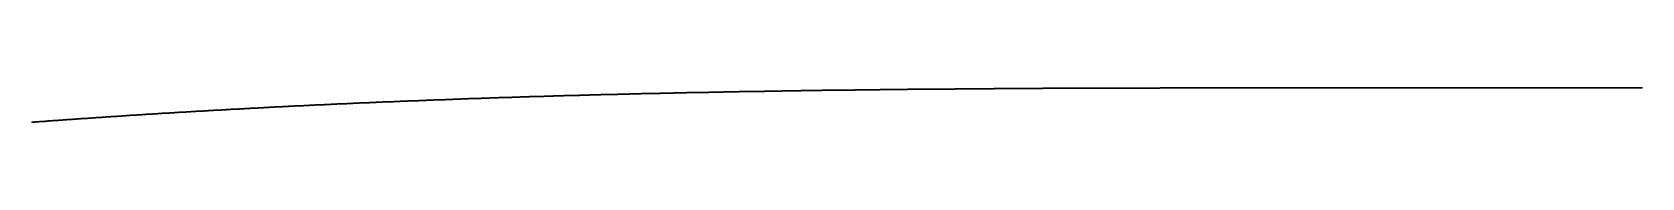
# Model space of a CAD drawing. Header units: metres. Extents: x 0 to 360, y 0 to 49.
# Drawn here: x 112.5 to 123.75, y 49.18 to 49.42 of the extents above; entities that cross this region are included whole.
import ezdxf

# ---------------------------------------------------------------- set-up
doc = ezdxf.new("R2010")
doc.units = ezdxf.units.M

msp = doc.modelspace()

# ---------------------------------------------------------------- linework, layer by layer
for p in [(115.915, 49.357), (115.92, 49.357), (115.926, 49.357), (115.932, 49.357), (115.938, 49.357), (115.944, 49.357), (115.949, 49.358), (115.955, 49.358), (115.961, 49.358), (115.967, 49.358), (115.973, 49.358), (115.979, 49.359), (115.984, 49.359), (115.99, 49.359), (115.996, 49.359), (116.002, 49.359), (116.008, 49.359), (116.013, 49.36), (116.019, 49.36), (116.025, 49.36), (116.031, 49.36), (116.037, 49.36), (116.043, 49.36), (116.048, 49.361), (116.054, 49.361), (116.06, 49.361), (116.066, 49.361), (116.072, 49.361), (116.077, 49.361), (116.083, 49.362), (116.089, 49.362), (116.095, 49.362), (116.101, 49.362), (116.107, 49.362), (116.112, 49.363), (116.118, 49.363), (116.124, 49.363), (116.13, 49.363), (116.136, 49.363), (116.142, 49.363), (116.147, 49.364), (116.153, 49.364), (116.159, 49.364), (116.165, 49.364), (116.171, 49.364), (116.176, 49.364), (116.182, 49.365), (116.188, 49.365), (116.194, 49.365), (116.2, 49.365), (116.206, 49.365), (116.211, 49.365), (116.217, 49.366), (116.223, 49.366), (116.229, 49.366), (116.235, 49.366), (116.24, 49.366), (116.246, 49.366), (116.252, 49.367), (116.258, 49.367), (116.264, 49.367), (116.27, 49.367), (116.275, 49.367), (116.281, 49.367), (116.287, 49.368), (116.293, 49.368), (116.299, 49.368), (116.304, 49.368), (116.31, 49.368), (116.316, 49.368), (116.322, 49.368), (116.328, 49.369), (116.334, 49.369), (116.339, 49.369), (116.345, 49.369), (116.351, 49.369), (116.357, 49.369), (116.363, 49.37), (116.368, 49.37), (116.374, 49.37), (116.38, 49.37), (116.386, 49.37), (116.392, 49.37), (116.398, 49.371), (116.403, 49.371), (116.409, 49.371), (116.415, 49.371), (116.421, 49.371), (116.427, 49.371), (116.433, 49.371), (116.438, 49.372), (116.444, 49.372), (116.45, 49.372), (116.456, 49.372), (116.462, 49.372), (116.467, 49.372), (116.473, 49.372), (116.479, 49.373), (116.485, 49.373), (116.491, 49.373), (116.497, 49.373), (116.502, 49.373), (116.508, 49.373), (116.514, 49.374), (116.52, 49.374), (116.526, 49.374), (116.531, 49.374), (116.537, 49.374), (116.543, 49.374), (116.549, 49.374), (116.555, 49.375), (116.561, 49.375), (116.566, 49.375), (116.572, 49.375), (116.578, 49.375), (116.584, 49.375), (116.59, 49.375), (116.595, 49.376), (116.601, 49.376), (116.607, 49.376), (116.613, 49.376), (116.619, 49.376), (116.625, 49.376), (116.63, 49.376), (116.636, 49.377), (116.642, 49.377), (116.648, 49.377), (116.654, 49.377), (116.659, 49.377), (116.665, 49.377), (116.671, 49.377), (116.677, 49.378), (116.683, 49.378), (116.689, 49.378), (116.694, 49.378), (116.7, 49.378), (116.706, 49.378), (116.712, 49.378), (116.718, 49.379), (116.723, 49.379), (116.729, 49.379), (116.735, 49.379), (116.741, 49.379), (116.747, 49.379), (116.753, 49.379), (116.758, 49.38), (116.764, 49.38), (116.77, 49.38), (116.776, 49.38), (116.782, 49.38), (116.787, 49.38), (116.793, 49.38), (116.799, 49.38), (116.805, 49.381), (116.811, 49.381), (116.817, 49.381), (116.822, 49.381), (116.828, 49.381), (116.834, 49.381), (116.84, 49.381), (116.846, 49.382), (116.851, 49.382), (116.857, 49.382), (116.863, 49.382), (116.869, 49.382), (116.875, 49.382), (116.881, 49.382), (116.886, 49.382), (116.892, 49.383), (116.898, 49.383), (116.904, 49.383), (116.91, 49.383), (116.916, 49.383), (116.921, 49.383), (116.927, 49.383), (116.933, 49.383), (116.939, 49.384), (116.945, 49.384), (116.95, 49.384), (116.956, 49.384), (116.962, 49.384), (116.968, 49.384), (116.974, 49.384), (116.98, 49.384), (116.985, 49.385), (116.991, 49.385), (116.997, 49.385), (117.003, 49.385), (117.009, 49.385), (117.014, 49.385), (117.02, 49.385), (117.026, 49.385), (117.032, 49.386), (117.038, 49.386), (117.044, 49.386), (117.049, 49.386), (117.055, 49.386), (117.061, 49.386), (117.067, 49.386), (117.073, 49.386), (117.078, 49.387), (117.084, 49.387), (117.09, 49.387), (117.096, 49.387), (117.102, 49.387), (117.108, 49.387), (117.113, 49.387), (117.119, 49.387), (117.125, 49.388), (117.131, 49.388), (117.137, 49.388), (117.142, 49.388), (117.148, 49.388), (117.154, 49.388), (117.16, 49.388), (117.166, 49.388), (117.172, 49.388), (117.177, 49.389), (117.183, 49.389), (117.189, 49.389), (117.195, 49.389), (117.201, 49.389), (117.206, 49.389), (117.212, 49.389), (117.218, 49.389), (117.224, 49.389), (117.23, 49.39), (117.236, 49.39), (117.241, 49.39), (117.247, 49.39), (117.253, 49.39), (117.259, 49.39), (117.265, 49.39), (117.27, 49.39), (117.276, 49.39), (117.282, 49.391), (117.288, 49.391), (117.294, 49.391), (117.3, 49.391), (117.305, 49.391), (117.311, 49.391), (117.317, 49.391), (117.323, 49.391), (117.329, 49.391), (117.334, 49.392), (117.34, 49.392), (117.346, 49.392), (117.352, 49.392), (117.358, 49.392), (117.364, 49.392), (117.369, 49.392), (117.375, 49.392), (117.381, 49.392), (117.387, 49.393), (117.393, 49.393), (117.398, 49.393), (117.404, 49.393), (117.41, 49.393), (117.416, 49.393), (117.422, 49.393), (117.428, 49.393), (117.433, 49.393), (117.439, 49.393), (117.445, 49.394), (117.451, 49.394), (117.457, 49.394), (117.462, 49.394), (117.468, 49.394), (117.474, 49.394), (117.48, 49.394), (117.486, 49.394), (117.492, 49.394), (117.497, 49.394), (117.503, 49.395), (117.509, 49.395), (117.515, 49.395), (117.521, 49.395), (117.526, 49.395), (117.532, 49.395), (117.538, 49.395), (117.544, 49.395), (117.55, 49.395), (117.556, 49.395), (117.561, 49.396), (117.567, 49.396), (117.573, 49.396), (117.579, 49.396), (117.585, 49.396), (117.59, 49.396), (117.596, 49.396), (117.602, 49.396), (117.608, 49.396), (117.614, 49.396), (117.62, 49.397), (117.625, 49.397), (117.631, 49.397), (117.637, 49.397), (117.643, 49.397), (117.649, 49.397), (117.654, 49.397), (117.66, 49.397), (117.666, 49.397), (117.672, 49.397), (117.678, 49.397), (117.684, 49.398), (117.689, 49.398), (117.695, 49.398), (117.701, 49.398), (117.707, 49.398), (117.713, 49.398), (117.718, 49.398), (117.724, 49.398), (117.73, 49.398), (117.736, 49.398), (117.742, 49.399), (117.748, 49.399), (117.753, 49.399), (117.759, 49.399), (117.765, 49.399), (117.771, 49.399), (117.777, 49.399), (117.782, 49.399), (117.788, 49.399), (117.794, 49.399), (117.8, 49.399), (117.806, 49.399), (117.812, 49.4), (117.817, 49.4), (117.823, 49.4), (117.829, 49.4), (117.835, 49.4), (117.841, 49.4), (117.846, 49.4), (117.852, 49.4), (117.858, 49.4), (117.864, 49.4), (117.87, 49.4), (117.876, 49.401), (117.881, 49.401), (117.887, 49.401), (117.893, 49.401), (117.899, 49.401), (117.905, 49.401), (117.91, 49.401), (117.916, 49.401), (117.922, 49.401), (117.928, 49.401), (117.934, 49.401), (117.94, 49.401), (117.945, 49.402), (117.951, 49.402), (117.957, 49.402), (117.963, 49.402), (117.969, 49.402), (117.974, 49.402), (117.98, 49.402), (117.986, 49.402), (117.992, 49.402), (117.998, 49.402), (118.004, 49.402), (118.009, 49.402), (118.015, 49.402), (118.021, 49.403), (118.027, 49.403), (118.033, 49.403), (118.038, 49.403), (118.044, 49.403), (118.05, 49.403), (118.056, 49.403), (118.062, 49.403), (118.068, 49.403), (118.073, 49.403), (118.079, 49.403), (118.085, 49.403), (118.091, 49.403), (118.097, 49.404), (118.102, 49.404), (118.108, 49.404), (118.114, 49.404), (118.12, 49.404), (118.126, 49.404), (118.132, 49.404), (118.137, 49.404), (118.143, 49.404), (118.149, 49.404), (118.155, 49.404), (118.161, 49.404), (118.166, 49.404), (118.172, 49.405), (118.178, 49.405), (118.184, 49.405), (118.19, 49.405), (118.196, 49.405), (118.201, 49.405), (118.207, 49.405), (118.213, 49.405), (118.219, 49.405), (118.225, 49.405), (118.23, 49.405), (118.236, 49.405), (118.242, 49.405), (118.248, 49.405), (118.254, 49.406), (118.26, 49.406), (118.265, 49.406), (118.271, 49.406), (118.277, 49.406), (118.283, 49.406), (118.289, 49.406), (118.294, 49.406), (118.3, 49.406), (118.306, 49.406), (118.312, 49.406), (118.318, 49.406), (118.324, 49.406), (118.329, 49.406), (118.335, 49.407), (118.341, 49.407), (118.347, 49.407), (118.353, 49.407), (118.358, 49.407), (118.364, 49.407), (118.37, 49.407), (118.376, 49.407), (118.382, 49.407), (118.388, 49.407), (118.393, 49.407), (118.399, 49.407), (118.405, 49.407), (118.411, 49.407), (118.417, 49.407), (118.422, 49.407), (118.428, 49.408), (118.434, 49.408), (118.44, 49.408), (118.446, 49.408), (118.452, 49.408), (118.457, 49.408), (118.463, 49.408), (118.469, 49.408), (118.475, 49.408), (118.481, 49.408), (118.486, 49.408), (118.492, 49.408), (118.498, 49.408), (118.504, 49.408), (118.51, 49.408), (118.516, 49.408), (118.521, 49.409), (118.527, 49.409), (118.533, 49.409), (118.539, 49.409), (118.545, 49.409), (118.55, 49.409), (118.556, 49.409), (118.562, 49.409), (118.568, 49.409), (118.574, 49.409), (118.58, 49.409), (118.585, 49.409), (118.591, 49.409), (118.597, 49.409), (118.603, 49.409), (118.609, 49.409), (118.614, 49.409), (118.62, 49.41), (118.626, 49.41), (118.632, 49.41), (118.638, 49.41), (118.644, 49.41), (118.649, 49.41), (118.655, 49.41), (118.661, 49.41), (118.667, 49.41), (118.673, 49.41), (118.678, 49.41), (118.684, 49.41), (118.69, 49.41), (118.696, 49.41), (118.702, 49.41), (118.708, 49.41), (118.713, 49.41), (118.719, 49.41), (118.725, 49.411), (118.731, 49.411), (118.737, 49.411), (118.742, 49.411), (118.748, 49.411), (118.754, 49.411), (118.76, 49.411), (118.766, 49.411), (118.772, 49.411), (118.777, 49.411), (118.783, 49.411), (118.789, 49.411), (118.795, 49.411), (118.801, 49.411), (118.806, 49.411), (118.812, 49.411), (118.818, 49.411), (118.824, 49.411), (118.83, 49.411), (118.836, 49.412), (118.841, 49.412), (118.847, 49.412), (118.853, 49.412), (118.859, 49.412), (118.865, 49.412), (118.87, 49.412), (118.876, 49.412), (118.882, 49.412), (118.888, 49.412), (118.894, 49.412), (118.9, 49.412), (118.905, 49.412), (118.911, 49.412), (118.917, 49.412), (118.923, 49.412), (118.929, 49.412), (118.934, 49.412), (118.94, 49.412), (118.946, 49.412), (118.952, 49.413), (118.958, 49.413), (118.964, 49.413), (118.969, 49.413), (118.975, 49.413), (118.981, 49.413), (118.987, 49.413), (118.993, 49.413), (118.998, 49.413), (119.004, 49.413), (119.01, 49.413), (119.016, 49.413), (119.022, 49.413), (119.028, 49.413), (119.033, 49.413), (119.039, 49.413), (119.045, 49.413), (119.051, 49.413), (119.057, 49.413), (119.062, 49.413), (119.068, 49.413), (119.074, 49.413), (119.08, 49.413), (119.086, 49.414), (119.092, 49.414), (119.097, 49.414), (119.103, 49.414), (119.109, 49.414), (119.115, 49.414), (119.121, 49.414), (119.126, 49.414), (119.132, 49.414), (119.138, 49.414), (119.144, 49.414), (119.15, 49.414), (119.156, 49.414), (119.161, 49.414), (119.167, 49.414), (119.173, 49.414), (119.179, 49.414), (119.185, 49.414), (119.19, 49.414), (119.196, 49.414), (119.202, 49.414), (119.208, 49.414), (119.214, 49.414), (119.22, 49.414), (119.225, 49.415), (119.231, 49.415), (119.237, 49.415), (119.243, 49.415), (119.249, 49.415), (119.254, 49.415), (119.26, 49.415), (119.266, 49.415), (119.272, 49.415), (119.278, 49.415), (119.284, 49.415), (119.289, 49.415), (119.295, 49.415), (119.301, 49.415), (119.307, 49.415), (119.313, 49.415), (119.318, 49.415), (119.324, 49.415), (119.33, 49.415), (119.336, 49.415), (119.342, 49.415), (119.347, 49.415), (119.353, 49.415), (119.359, 49.415), (119.365, 49.415), (119.371, 49.415), (119.377, 49.415), (119.382, 49.416), (119.388, 49.416), (119.394, 49.416), (119.4, 49.416), (119.406, 49.416), (119.411, 49.416), (119.417, 49.416), (119.423, 49.416), (119.429, 49.416), (119.435, 49.416), (119.441, 49.416), (119.446, 49.416), (119.452, 49.416), (119.458, 49.416), (119.464, 49.416), (119.47, 49.416), (119.475, 49.416), (119.481, 49.416), (119.487, 49.416), (119.493, 49.416), (119.499, 49.416), (119.505, 49.416), (119.51, 49.416), (119.516, 49.416), (119.522, 49.416), (119.528, 49.416), (119.534, 49.416), (119.539, 49.416), (119.545, 49.416), (119.551, 49.416), (119.557, 49.416), (119.563, 49.417), (119.569, 49.417), (119.574, 49.417), (119.58, 49.417), (119.586, 49.417), (119.592, 49.417), (119.598, 49.417), (119.603, 49.417), (119.609, 49.417), (119.615, 49.417), (119.621, 49.417), (119.627, 49.417), (119.633, 49.417), (119.638, 49.417), (119.644, 49.417), (119.65, 49.417), (119.656, 49.417), (119.662, 49.417), (119.667, 49.417), (119.673, 49.417), (119.679, 49.417), (119.685, 49.417), (119.691, 49.417), (119.697, 49.417), (119.702, 49.417), (119.708, 49.417), (119.714, 49.417), (119.72, 49.417), (119.726, 49.417), (119.731, 49.417), (119.737, 49.417), (119.743, 49.417), (119.749, 49.417), (119.755, 49.417), (119.761, 49.417), (119.766, 49.417), (119.772, 49.418), (119.778, 49.418), (119.784, 49.418), (119.79, 49.418), (119.795, 49.418), (119.801, 49.418), (119.807, 49.418), (119.813, 49.418), (119.819, 49.418), (119.825, 49.418), (119.83, 49.418), (119.836, 49.418), (119.842, 49.418), (119.848, 49.418), (119.854, 49.418), (119.859, 49.418), (119.865, 49.418), (119.871, 49.418), (119.877, 49.418), (119.883, 49.418), (119.889, 49.418), (119.894, 49.418), (119.9, 49.418), (119.906, 49.418), (119.912, 49.418), (119.918, 49.418), (119.923, 49.418), (119.929, 49.418), (119.935, 49.418), (119.941, 49.418), (119.947, 49.418), (119.953, 49.418), (119.958, 49.418), (119.964, 49.418), (119.97, 49.418), (119.976, 49.418), (119.982, 49.418), (119.987, 49.418), (119.993, 49.418), (119.999, 49.418), (120.005, 49.418), (120.011, 49.418), (120.017, 49.418), (120.022, 49.418), (120.028, 49.418), (120.034, 49.419), (120.04, 49.419), (120.046, 49.419), (120.051, 49.419), (120.057, 49.419), (120.063, 49.419), (120.069, 49.419), (120.075, 49.419), (120.081, 49.419), (120.086, 49.419), (120.092, 49.419), (120.098, 49.419), (120.104, 49.419), (120.11, 49.419), (120.115, 49.419), (120.121, 49.419), (120.127, 49.419), (120.133, 49.419), (120.139, 49.419), (120.144, 49.419), (120.15, 49.419), (120.156, 49.419), (120.162, 49.419), (120.168, 49.419), (120.174, 49.419), (120.179, 49.419), (120.185, 49.419), (120.191, 49.419), (120.197, 49.419), (120.203, 49.419), (120.208, 49.419), (120.214, 49.419), (120.22, 49.419), (120.226, 49.419), (120.232, 49.419), (120.238, 49.419), (120.243, 49.419), (120.249, 49.419), (120.255, 49.419), (120.261, 49.419), (120.267, 49.419), (120.272, 49.419), (120.278, 49.419), (120.284, 49.419), (120.29, 49.419), (120.296, 49.419), (120.302, 49.419), (120.307, 49.419), (120.313, 49.419), (120.319, 49.419), (120.325, 49.419), (120.331, 49.419), (120.336, 49.419), (120.342, 49.419), (120.348, 49.419), (120.354, 49.419), (120.36, 49.419), (120.366, 49.419), (120.371, 49.419), (120.377, 49.419), (120.383, 49.42), (120.389, 49.42), (120.395, 49.42), (120.4, 49.42), (120.406, 49.42), (120.412, 49.42), (120.418, 49.42), (120.424, 49.42), (120.43, 49.42), (120.435, 49.42), (120.441, 49.42), (120.447, 49.42), (120.453, 49.42), (120.459, 49.42), (120.464, 49.42), (120.47, 49.42), (120.476, 49.42), (120.482, 49.42), (120.488, 49.42), (120.494, 49.42), (120.499, 49.42), (120.505, 49.42), (120.511, 49.42), (120.517, 49.42), (120.523, 49.42), (120.528, 49.42), (120.534, 49.42), (120.54, 49.42), (120.546, 49.42), (120.552, 49.42), (120.558, 49.42), (120.563, 49.42), (120.569, 49.42), (120.575, 49.42), (120.581, 49.42), (120.587, 49.42), (120.592, 49.42), (120.598, 49.42), (120.604, 49.42), (120.61, 49.42), (120.616, 49.42), (120.622, 49.42), (120.627, 49.42), (120.633, 49.42), (120.639, 49.42), (120.645, 49.42), (120.651, 49.42), (120.656, 49.42), (120.662, 49.42), (120.668, 49.42), (120.674, 49.42), (120.68, 49.42), (120.685, 49.42), (120.691, 49.42), (120.697, 49.42), (120.703, 49.42), (120.709, 49.42), (120.715, 49.42), (120.72, 49.42), (120.726, 49.42), (120.732, 49.42), (120.738, 49.42), (120.744, 49.42), (120.749, 49.42), (120.755, 49.42), (120.761, 49.42), (120.767, 49.42), (120.773, 49.42), (120.779, 49.42), (120.784, 49.42), (120.79, 49.42), (120.796, 49.42), (120.802, 49.42), (120.808, 49.42), (120.813, 49.42), (120.819, 49.42), (120.825, 49.42), (120.831, 49.42), (120.837, 49.42), (120.843, 49.42), (120.848, 49.42), (120.854, 49.42), (120.86, 49.42), (120.866, 49.42), (120.872, 49.42), (120.877, 49.42), (120.883, 49.42), (120.889, 49.42), (120.895, 49.42), (120.901, 49.42), (120.907, 49.42), (120.912, 49.42), (120.918, 49.42), (120.924, 49.42), (120.93, 49.42), (120.936, 49.42), (120.941, 49.42), (120.947, 49.42), (120.953, 49.42), (120.959, 49.42), (120.965, 49.42), (120.971, 49.42), (120.976, 49.42), (120.982, 49.42), (120.988, 49.42), (120.994, 49.42), (121, 49.42), (121.005, 49.42), (121.011, 49.42), (121.017, 49.42), (121.023, 49.42), (121.029, 49.42), (121.035, 49.42), (121.04, 49.421), (121.046, 49.421), (121.052, 49.421), (121.058, 49.421), (121.064, 49.421), (121.069, 49.421), (121.075, 49.421), (121.081, 49.421), (121.087, 49.421), (121.093, 49.421), (121.099, 49.421), (121.104, 49.421), (121.11, 49.421), (121.116, 49.421), (121.122, 49.421), (121.128, 49.421), (121.133, 49.421), (121.139, 49.421), (121.145, 49.421), (121.151, 49.421), (121.157, 49.421), (121.163, 49.421), (121.168, 49.421), (121.174, 49.421), (121.18, 49.421), (121.186, 49.421), (121.192, 49.421), (121.197, 49.421), (121.203, 49.421), (121.209, 49.421), (121.215, 49.421), (121.221, 49.421), (121.227, 49.421), (121.232, 49.421), (121.238, 49.421), (121.244, 49.421), (121.25, 49.421), (121.256, 49.421), (121.261, 49.421), (121.267, 49.421), (121.273, 49.421), (121.279, 49.421), (121.285, 49.421), (121.291, 49.421), (121.296, 49.421), (121.302, 49.421), (121.308, 49.421), (121.314, 49.421), (121.32, 49.421), (121.325, 49.421), (121.331, 49.421), (121.337, 49.421), (121.343, 49.421), (121.349, 49.421), (121.354, 49.421), (121.36, 49.421), (121.366, 49.421), (121.372, 49.421), (121.378, 49.421), (121.384, 49.421), (121.389, 49.421), (121.395, 49.421), (121.401, 49.421), (121.407, 49.421), (121.413, 49.421), (121.418, 49.421), (121.424, 49.421), (121.43, 49.421), (121.436, 49.421), (121.442, 49.421), (121.448, 49.421), (121.453, 49.421), (121.459, 49.421), (121.465, 49.421), (121.471, 49.421), (121.477, 49.421), (121.482, 49.421), (121.488, 49.421), (121.494, 49.421), (121.5, 49.421), (121.506, 49.421), (121.512, 49.421), (121.517, 49.421), (121.523, 49.421), (121.529, 49.421), (121.535, 49.421), (121.541, 49.421), (121.546, 49.421), (121.552, 49.421), (121.558, 49.421), (121.564, 49.421), (121.57, 49.421), (121.576, 49.421), (121.581, 49.421), (121.587, 49.421), (121.593, 49.421), (121.599, 49.421), (121.605, 49.421), (121.61, 49.421), (121.616, 49.421), (121.622, 49.421), (121.628, 49.421), (121.634, 49.421), (121.64, 49.421), (121.645, 49.421), (121.651, 49.421), (121.657, 49.421), (121.663, 49.421), (121.669, 49.421), (121.674, 49.421), (121.68, 49.421), (121.686, 49.421), (121.692, 49.421), (121.698, 49.421), (121.704, 49.421), (121.709, 49.421), (121.715, 49.421), (121.721, 49.421), (121.727, 49.421), (121.733, 49.421), (121.738, 49.421), (121.744, 49.421), (121.75, 49.421), (121.756, 49.421), (121.762, 49.421), (121.768, 49.421), (121.773, 49.421), (121.779, 49.421), (121.785, 49.421), (121.791, 49.421), (121.797, 49.421), (121.802, 49.421), (121.808, 49.421), (121.814, 49.421), (121.82, 49.421), (121.826, 49.421), (121.832, 49.421), (121.837, 49.421), (121.843, 49.421), (121.849, 49.421), (121.855, 49.421), (121.861, 49.421), (121.866, 49.421), (121.872, 49.421), (121.878, 49.421), (121.884, 49.421), (121.89, 49.421), (121.895, 49.421), (121.901, 49.421), (121.907, 49.421), (121.913, 49.421), (121.919, 49.421), (121.925, 49.421), (121.93, 49.421), (121.936, 49.421), (121.942, 49.421), (121.948, 49.421), (121.954, 49.421), (121.959, 49.421), (121.965, 49.421), (121.971, 49.421), (121.977, 49.421), (121.983, 49.421), (121.989, 49.421), (121.994, 49.421), (122, 49.421), (122.006, 49.421), (122.012, 49.421), (122.018, 49.421), (122.023, 49.421), (122.029, 49.421), (122.035, 49.421), (122.041, 49.421), (122.047, 49.421), (122.053, 49.421), (122.058, 49.421), (122.064, 49.421), (122.07, 49.421), (122.076, 49.421), (122.082, 49.421), (122.087, 49.421), (122.093, 49.421), (122.099, 49.421), (122.105, 49.421), (122.111, 49.421), (122.117, 49.421), (122.122, 49.421), (122.128, 49.421), (122.134, 49.421), (122.14, 49.421), (122.146, 49.421), (122.151, 49.421), (122.157, 49.421), (122.163, 49.421), (122.169, 49.421), (122.175, 49.421), (122.181, 49.421), (122.186, 49.421), (122.192, 49.421), (122.198, 49.421), (122.204, 49.421), (122.21, 49.421), (122.215, 49.421), (122.221, 49.421), (122.227, 49.421), (122.233, 49.421), (122.239, 49.421), (122.245, 49.421), (122.25, 49.421), (122.256, 49.421), (122.262, 49.421), (122.268, 49.421), (122.274, 49.421), (122.279, 49.421), (122.285, 49.421), (122.291, 49.421), (122.297, 49.421), (122.303, 49.421), (122.308, 49.421), (122.314, 49.421), (122.32, 49.421), (122.326, 49.421), (122.332, 49.421), (122.338, 49.421), (122.343, 49.421), (122.349, 49.421), (122.355, 49.421), (122.361, 49.421), (122.367, 49.421), (122.372, 49.421), (122.378, 49.421), (122.384, 49.421), (122.39, 49.421), (122.396, 49.421), (122.402, 49.421), (122.407, 49.421), (122.413, 49.421), (122.419, 49.421), (122.425, 49.421), (122.431, 49.421), (122.436, 49.421), (122.442, 49.421), (122.448, 49.421), (122.454, 49.421), (122.46, 49.421), (122.466, 49.421), (122.471, 49.421), (122.477, 49.421), (122.483, 49.421), (122.489, 49.421), (122.495, 49.421), (122.5, 49.421), (122.506, 49.421), (122.512, 49.421), (122.518, 49.421), (122.524, 49.421), (122.53, 49.421), (122.535, 49.421), (122.541, 49.421), (122.547, 49.421), (122.553, 49.421), (122.559, 49.421), (122.564, 49.421), (122.57, 49.421), (122.576, 49.421), (122.582, 49.421), (122.588, 49.421), (122.594, 49.421), (122.599, 49.421), (122.605, 49.421), (122.611, 49.421), (122.617, 49.421), (122.623, 49.421), (122.628, 49.421), (122.634, 49.421), (122.64, 49.421), (122.646, 49.421), (122.652, 49.421), (122.658, 49.421), (122.663, 49.421), (122.669, 49.421), (122.675, 49.421), (122.681, 49.421), (122.687, 49.421), (122.692, 49.421), (122.698, 49.421), (122.704, 49.421), (122.71, 49.421), (122.716, 49.421), (122.721, 49.421), (122.727, 49.421), (122.733, 49.421), (122.739, 49.421), (122.745, 49.421), (122.751, 49.421), (122.756, 49.421), (122.762, 49.421), (122.768, 49.421), (122.774, 49.421), (122.78, 49.421), (122.785, 49.421), (122.791, 49.421), (122.797, 49.421), (122.803, 49.421), (122.809, 49.421), (122.815, 49.421), (122.82, 49.421), (122.826, 49.421), (122.832, 49.421), (122.838, 49.421), (122.844, 49.421), (122.849, 49.421), (122.855, 49.421), (122.861, 49.421), (122.867, 49.421), (122.873, 49.421), (122.879, 49.421), (122.884, 49.421), (122.89, 49.421), (122.896, 49.421), (122.902, 49.421), (122.908, 49.421), (122.913, 49.421), (122.919, 49.421), (122.925, 49.421), (122.931, 49.421), (122.937, 49.421), (122.943, 49.421), (122.948, 49.421), (122.954, 49.421), (122.96, 49.421), (122.966, 49.421), (122.972, 49.421), (122.977, 49.421), (122.983, 49.421), (122.989, 49.421), (122.995, 49.421), (123.001, 49.421), (123.007, 49.421), (123.012, 49.421), (123.018, 49.421), (123.024, 49.421), (123.03, 49.421), (123.036, 49.421), (123.041, 49.421), (123.047, 49.421), (123.053, 49.421), (123.059, 49.421), (123.065, 49.421), (123.07, 49.421), (123.076, 49.421), (123.082, 49.421), (123.088, 49.421), (123.094, 49.421), (123.1, 49.421), (123.105, 49.421), (123.111, 49.421), (123.117, 49.421), (123.123, 49.421), (123.129, 49.421), (123.134, 49.421), (123.14, 49.421), (123.146, 49.421), (123.152, 49.421), (123.158, 49.421), (123.164, 49.421), (123.169, 49.421), (123.175, 49.421), (123.181, 49.421), (123.187, 49.421), (123.193, 49.421), (123.198, 49.421), (123.204, 49.421), (123.21, 49.421), (123.216, 49.421), (123.222, 49.421), (123.228, 49.421), (123.233, 49.421), (123.239, 49.421), (123.245, 49.421), (123.251, 49.421), (123.257, 49.421), (123.262, 49.421), (123.268, 49.421), (123.274, 49.421), (123.28, 49.421), (123.286, 49.421), (123.292, 49.421), (123.297, 49.421), (123.303, 49.421), (123.309, 49.421), (123.315, 49.421), (123.321, 49.421), (123.326, 49.421), (123.332, 49.421), (123.338, 49.421), (123.344, 49.421), (123.35, 49.421), (123.356, 49.421), (123.361, 49.421), (123.367, 49.421), (123.373, 49.421), (123.379, 49.421), (123.385, 49.421), (123.39, 49.421), (123.396, 49.421), (123.402, 49.421), (123.408, 49.421), (123.414, 49.421), (123.419, 49.421), (123.425, 49.421), (123.431, 49.421), (123.437, 49.421), (123.443, 49.421), (123.449, 49.421), (123.454, 49.421), (123.46, 49.421), (123.466, 49.421), (123.472, 49.421), (123.478, 49.421), (123.483, 49.421), (123.489, 49.421), (123.495, 49.421), (123.501, 49.421), (123.507, 49.421), (123.513, 49.421), (123.518, 49.421), (123.524, 49.421), (123.53, 49.421), (123.536, 49.421), (123.542, 49.421), (123.547, 49.421), (123.553, 49.421), (123.559, 49.421), (123.565, 49.421), (123.571, 49.421), (123.577, 49.421), (123.582, 49.421), (123.588, 49.421), (123.594, 49.421), (123.6, 49.421), (123.606, 49.421), (123.611, 49.421), (123.617, 49.421), (123.623, 49.421), (123.629, 49.421), (123.635, 49.421), (123.641, 49.421), (123.646, 49.421), (123.652, 49.421), (123.658, 49.421), (123.664, 49.421), (123.67, 49.421), (123.675, 49.421), (123.681, 49.421), (123.687, 49.421), (123.693, 49.421), (123.699, 49.421), (123.705, 49.421), (123.71, 49.421), (123.716, 49.421), (123.722, 49.421), (123.728, 49.421), (123.734, 49.421), (123.739, 49.421), (123.745, 49.421), (113.434, 49.244), (113.44, 49.244), (113.446, 49.245), (113.452, 49.245), (113.458, 49.245), (113.463, 49.246), (113.469, 49.246), (113.475, 49.246), (113.481, 49.247), (113.487, 49.247), (113.493, 49.247), (113.498, 49.248), (113.504, 49.248), (113.51, 49.249), (113.516, 49.249), (113.522, 49.249), (113.528, 49.25), (113.533, 49.25), (113.539, 49.25), (113.545, 49.251), (113.551, 49.251), (113.557, 49.251), (113.562, 49.252), (113.568, 49.252), (113.574, 49.252), (113.58, 49.253), (113.586, 49.253), (113.592, 49.253), (113.597, 49.254), (113.603, 49.254), (113.609, 49.254), (113.615, 49.255), (113.621, 49.255), (113.627, 49.255), (113.632, 49.256), (113.638, 49.256), (113.644, 49.256), (113.65, 49.257), (113.656, 49.257), (113.661, 49.257), (113.667, 49.258), (113.673, 49.258), (113.679, 49.258), (113.685, 49.259), (113.691, 49.259), (113.696, 49.259), (113.702, 49.26), (113.708, 49.26), (113.714, 49.26), (113.72, 49.261), (113.726, 49.261), (113.731, 49.261), (113.737, 49.262), (113.743, 49.262), (113.749, 49.262), (113.755, 49.263), (113.76, 49.263), (113.766, 49.263), (113.772, 49.264), (113.778, 49.264), (113.784, 49.264), (113.79, 49.265), (113.795, 49.265), (113.801, 49.265), (113.807, 49.266), (113.813, 49.266), (113.819, 49.266), (113.825, 49.267), (113.83, 49.267), (113.836, 49.267), (113.842, 49.268), (113.848, 49.268), (113.854, 49.268), (113.859, 49.269), (113.865, 49.269), (113.871, 49.269), (113.877, 49.27), (113.883, 49.27), (113.889, 49.27), (113.894, 49.271), (113.9, 49.271), (113.906, 49.271), (113.912, 49.272), (113.918, 49.272), (113.924, 49.272), (113.929, 49.272), (113.935, 49.273), (113.941, 49.273), (113.947, 49.273), (113.953, 49.274), (113.958, 49.274), (113.964, 49.274), (113.97, 49.275), (113.976, 49.275), (113.982, 49.275), (113.988, 49.276), (113.993, 49.276), (113.999, 49.276), (114.005, 49.277), (114.011, 49.277), (114.017, 49.277), (114.023, 49.277), (114.028, 49.278), (114.034, 49.278), (114.04, 49.278), (114.046, 49.279), (114.052, 49.279), (114.057, 49.279), (114.063, 49.28), (114.069, 49.28), (114.075, 49.28), (114.081, 49.281), (114.087, 49.281), (114.092, 49.281), (114.098, 49.281), (114.104, 49.282), (114.11, 49.282), (114.116, 49.282), (114.122, 49.283), (114.127, 49.283), (114.133, 49.283), (114.139, 49.284), (114.145, 49.284), (114.151, 49.284), (114.156, 49.284), (114.162, 49.285), (114.168, 49.285), (114.174, 49.285), (114.18, 49.286), (114.186, 49.286), (114.191, 49.286), (114.197, 49.287), (114.203, 49.287), (114.209, 49.287), (114.215, 49.287), (114.221, 49.288), (114.226, 49.288), (114.232, 49.288), (114.238, 49.289), (114.244, 49.289), (114.25, 49.289), (114.255, 49.29), (114.261, 49.29), (114.267, 49.29), (114.273, 49.29), (114.279, 49.291), (114.285, 49.291), (114.29, 49.291), (114.296, 49.292), (114.302, 49.292), (114.308, 49.292), (114.314, 49.292), (114.319, 49.293), (114.325, 49.293), (114.331, 49.293), (114.337, 49.294), (114.343, 49.294), (114.349, 49.294), (114.354, 49.294), (114.36, 49.295), (114.366, 49.295), (114.372, 49.295), (114.378, 49.296), (114.384, 49.296), (114.389, 49.296), (114.395, 49.296), (114.401, 49.297), (114.407, 49.297), (114.413, 49.297), (114.418, 49.298), (114.424, 49.298), (114.43, 49.298), (114.436, 49.298), (114.442, 49.299), (114.448, 49.299), (114.453, 49.299), (114.459, 49.299), (114.465, 49.3), (114.471, 49.3), (114.477, 49.3), (114.483, 49.301), (114.488, 49.301), (114.494, 49.301), (114.5, 49.301), (114.506, 49.302), (114.512, 49.302), (114.517, 49.302), (114.523, 49.303), (114.529, 49.303), (114.535, 49.303), (114.541, 49.303), (114.547, 49.304), (114.552, 49.304), (114.558, 49.304), (114.564, 49.304), (114.57, 49.305), (114.576, 49.305), (114.582, 49.305), (114.587, 49.305), (114.593, 49.306), (114.599, 49.306), (114.605, 49.306), (114.611, 49.307), (114.616, 49.307), (114.622, 49.307), (114.628, 49.307), (114.634, 49.308), (114.64, 49.308), (114.646, 49.308), (114.651, 49.308), (114.657, 49.309), (114.663, 49.309), (114.669, 49.309), (114.675, 49.309), (114.68, 49.31), (114.686, 49.31), (114.692, 49.31), (114.698, 49.31), (114.704, 49.311), (114.71, 49.311), (114.715, 49.311), (114.721, 49.312), (114.727, 49.312), (114.733, 49.312), (114.739, 49.312), (114.745, 49.313), (114.75, 49.313), (114.756, 49.313), (114.762, 49.313), (114.768, 49.314), (114.774, 49.314), (114.779, 49.314), (114.785, 49.314), (114.791, 49.315), (114.797, 49.315), (114.803, 49.315), (114.809, 49.315), (114.814, 49.316), (114.82, 49.316), (114.826, 49.316), (114.832, 49.316), (114.838, 49.317), (114.843, 49.317), (114.849, 49.317), (114.855, 49.317), (114.861, 49.318), (114.867, 49.318), (114.873, 49.318), (114.878, 49.318), (114.884, 49.319), (114.89, 49.319), (114.896, 49.319), (114.902, 49.319), (114.908, 49.32), (114.913, 49.32), (114.919, 49.32), (114.925, 49.32), (114.931, 49.321), (114.937, 49.321), (114.942, 49.321), (114.948, 49.321), (114.954, 49.322), (114.96, 49.322), (114.966, 49.322), (114.972, 49.322), (114.977, 49.323), (114.983, 49.323), (114.989, 49.323), (114.995, 49.323), (115.001, 49.323), (115.006, 49.324), (115.012, 49.324), (115.018, 49.324), (115.024, 49.324), (115.03, 49.325), (115.036, 49.325), (115.041, 49.325), (115.047, 49.325), (115.053, 49.326), (115.059, 49.326), (115.065, 49.326), (115.071, 49.326), (115.076, 49.327), (115.082, 49.327), (115.088, 49.327), (115.094, 49.327), (115.1, 49.328), (115.105, 49.328), (115.111, 49.328), (115.117, 49.328), (115.123, 49.328), (115.129, 49.329), (115.135, 49.329), (115.14, 49.329), (115.146, 49.329), (115.152, 49.33), (115.158, 49.33), (115.164, 49.33), (115.169, 49.33), (115.175, 49.331), (115.181, 49.331), (115.187, 49.331), (115.193, 49.331), (115.199, 49.331), (115.204, 49.332), (115.21, 49.332), (115.216, 49.332), (115.222, 49.332), (115.228, 49.333), (115.234, 49.333), (115.239, 49.333), (115.245, 49.333), (115.251, 49.333), (115.257, 49.334), (115.263, 49.334), (115.268, 49.334), (115.274, 49.334), (115.28, 49.335), (115.286, 49.335), (115.292, 49.335), (115.298, 49.335), (115.303, 49.335), (115.309, 49.336), (115.315, 49.336), (115.321, 49.336), (115.327, 49.336), (115.332, 49.337), (115.338, 49.337), (115.344, 49.337), (115.35, 49.337), (115.356, 49.337), (115.362, 49.338), (115.367, 49.338), (115.373, 49.338), (115.379, 49.338), (115.385, 49.338), (115.391, 49.339), (115.397, 49.339), (115.402, 49.339), (115.408, 49.339), (115.414, 49.34), (115.42, 49.34), (115.426, 49.34), (115.431, 49.34), (115.437, 49.34), (115.443, 49.341), (115.449, 49.341), (115.455, 49.341), (115.461, 49.341), (115.466, 49.341), (115.472, 49.342), (115.478, 49.342), (115.484, 49.342), (115.49, 49.342), (115.495, 49.342), (115.501, 49.343), (115.507, 49.343), (115.513, 49.343), (115.519, 49.343), (115.525, 49.344), (115.53, 49.344), (115.536, 49.344), (115.542, 49.344), (115.548, 49.344), (115.554, 49.345), (115.559, 49.345), (115.565, 49.345), (115.571, 49.345), (115.577, 49.345), (115.583, 49.346), (115.589, 49.346), (115.594, 49.346), (115.6, 49.346), (115.606, 49.346), (115.612, 49.347), (115.618, 49.347), (115.624, 49.347), (115.629, 49.347), (115.635, 49.347), (115.641, 49.348), (115.647, 49.348), (115.653, 49.348), (115.658, 49.348), (115.664, 49.348), (115.67, 49.349), (115.676, 49.349), (115.682, 49.349), (115.688, 49.349), (115.693, 49.349), (115.699, 49.35), (115.705, 49.35), (115.711, 49.35), (115.717, 49.35), (115.722, 49.35), (115.728, 49.351), (115.734, 49.351), (115.74, 49.351), (115.746, 49.351), (115.752, 49.351), (115.757, 49.351), (115.763, 49.352), (115.769, 49.352), (115.775, 49.352), (115.781, 49.352), (115.786, 49.352), (115.792, 49.353), (115.798, 49.353), (115.804, 49.353), (115.81, 49.353), (115.816, 49.353), (115.821, 49.354), (115.827, 49.354), (115.833, 49.354), (115.839, 49.354), (115.845, 49.354), (115.85, 49.354), (115.856, 49.355), (115.862, 49.355), (115.868, 49.355), (115.874, 49.355), (115.88, 49.355), (115.885, 49.356), (115.891, 49.356), (115.897, 49.356), (115.903, 49.356), (115.909, 49.356), (112.502, 49.181), (112.508, 49.181), (112.514, 49.182), (112.52, 49.182), (112.526, 49.183), (112.531, 49.183), (112.537, 49.184), (112.543, 49.184), (112.549, 49.184), (112.555, 49.185), (112.561, 49.185), (112.566, 49.186), (112.572, 49.186), (112.578, 49.187), (112.584, 49.187), (112.59, 49.187), (112.596, 49.188), (112.601, 49.188), (112.607, 49.189), (112.613, 49.189), (112.619, 49.19), (112.625, 49.19), (112.63, 49.19), (112.636, 49.191), (112.642, 49.191), (112.648, 49.192), (112.654, 49.192), (112.66, 49.192), (112.665, 49.193), (112.671, 49.193), (112.677, 49.194), (112.683, 49.194), (112.689, 49.195), (112.695, 49.195), (112.7, 49.195), (112.706, 49.196), (112.712, 49.196), (112.718, 49.197), (112.724, 49.197), (112.73, 49.197), (112.735, 49.198), (112.741, 49.198), (112.747, 49.199), (112.753, 49.199), (112.759, 49.2), (112.764, 49.2), (112.77, 49.2), (112.776, 49.201), (112.782, 49.201), (112.788, 49.202), (112.794, 49.202), (112.799, 49.202), (112.805, 49.203), (112.811, 49.203), (112.817, 49.204), (112.823, 49.204), (112.829, 49.204), (112.834, 49.205), (112.84, 49.205), (112.846, 49.206), (112.852, 49.206), (112.858, 49.206), (112.864, 49.207), (112.869, 49.207), (112.875, 49.208), (112.881, 49.208), (112.887, 49.208), (112.893, 49.209), (112.898, 49.209), (112.904, 49.21), (112.91, 49.21), (112.916, 49.21), (112.922, 49.211), (112.928, 49.211), (112.933, 49.212), (112.939, 49.212), (112.945, 49.212), (112.951, 49.213), (112.957, 49.213), (112.963, 49.214), (112.968, 49.214), (112.974, 49.214), (112.98, 49.215), (112.986, 49.215), (112.992, 49.216), (112.998, 49.216), (113.003, 49.216), (113.009, 49.217), (113.015, 49.217), (113.021, 49.218), (113.027, 49.218), (113.032, 49.218), (113.038, 49.219), (113.044, 49.219), (113.05, 49.219), (113.056, 49.22), (113.062, 49.22), (113.067, 49.221), (113.073, 49.221), (113.079, 49.221), (113.085, 49.222), (113.091, 49.222), (113.097, 49.223), (113.102, 49.223), (113.108, 49.223), (113.114, 49.224), (113.12, 49.224), (113.126, 49.224), (113.131, 49.225), (113.137, 49.225), (113.143, 49.226), (113.149, 49.226), (113.155, 49.226), (113.161, 49.227), (113.166, 49.227), (113.172, 49.228), (113.178, 49.228), (113.184, 49.228), (113.19, 49.229), (113.196, 49.229), (113.201, 49.229), (113.207, 49.23), (113.213, 49.23), (113.219, 49.23), (113.225, 49.231), (113.231, 49.231), (113.236, 49.232), (113.242, 49.232), (113.248, 49.232), (113.254, 49.233), (113.26, 49.233), (113.265, 49.233), (113.271, 49.234), (113.277, 49.234), (113.283, 49.235), (113.289, 49.235), (113.295, 49.235), (113.3, 49.236), (113.306, 49.236), (113.312, 49.236), (113.318, 49.237), (113.324, 49.237), (113.33, 49.237), (113.335, 49.238), (113.341, 49.238), (113.347, 49.239), (113.353, 49.239), (113.359, 49.239), (113.364, 49.24), (113.37, 49.24), (113.376, 49.24), (113.382, 49.241), (113.388, 49.241), (113.394, 49.241), (113.399, 49.242), (113.405, 49.242), (113.411, 49.243), (113.417, 49.243), (113.423, 49.243), (113.429, 49.244)]:
    msp.add_point(p)

doc.saveas('drawing.dxf')
